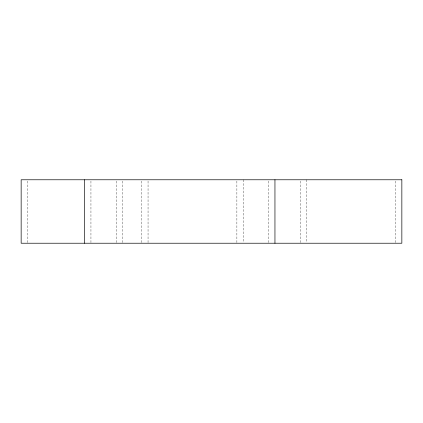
<?xml version="1.0" encoding="UTF-8"?>
<svg xmlns="http://www.w3.org/2000/svg" width="423" height="423" viewBox="0 0 423 423"><rect width="100%" height="100%" fill="white"/><g stroke="black" fill="none" stroke-linecap="round" stroke-linejoin="round"><path stroke-width="0.32" stroke-dasharray="2.12 1.59" d="M395.505 181.097L395.505 242.564M306.675 179.775L306.675 242.564M300.33 181.097L300.33 242.564M268.605 181.097L268.605 242.564M243.225 179.775L243.225 242.564M236.88 181.097L236.88 242.564M148.05 181.097L148.05 242.564M141.705 181.097L141.705 242.564M122.67 181.097L122.67 242.564M116.325 181.097L116.325 242.564M90.945 181.097L90.945 242.564M27.495 181.097L27.495 242.564"/><path stroke-width="0.63" d="M274.95 179.775L274.95 243.225M84.6 179.775L84.6 243.225M401.85 179.775L21.15 179.775L21.15 243.225L401.85 243.225L401.85 179.775"/></g></svg>
